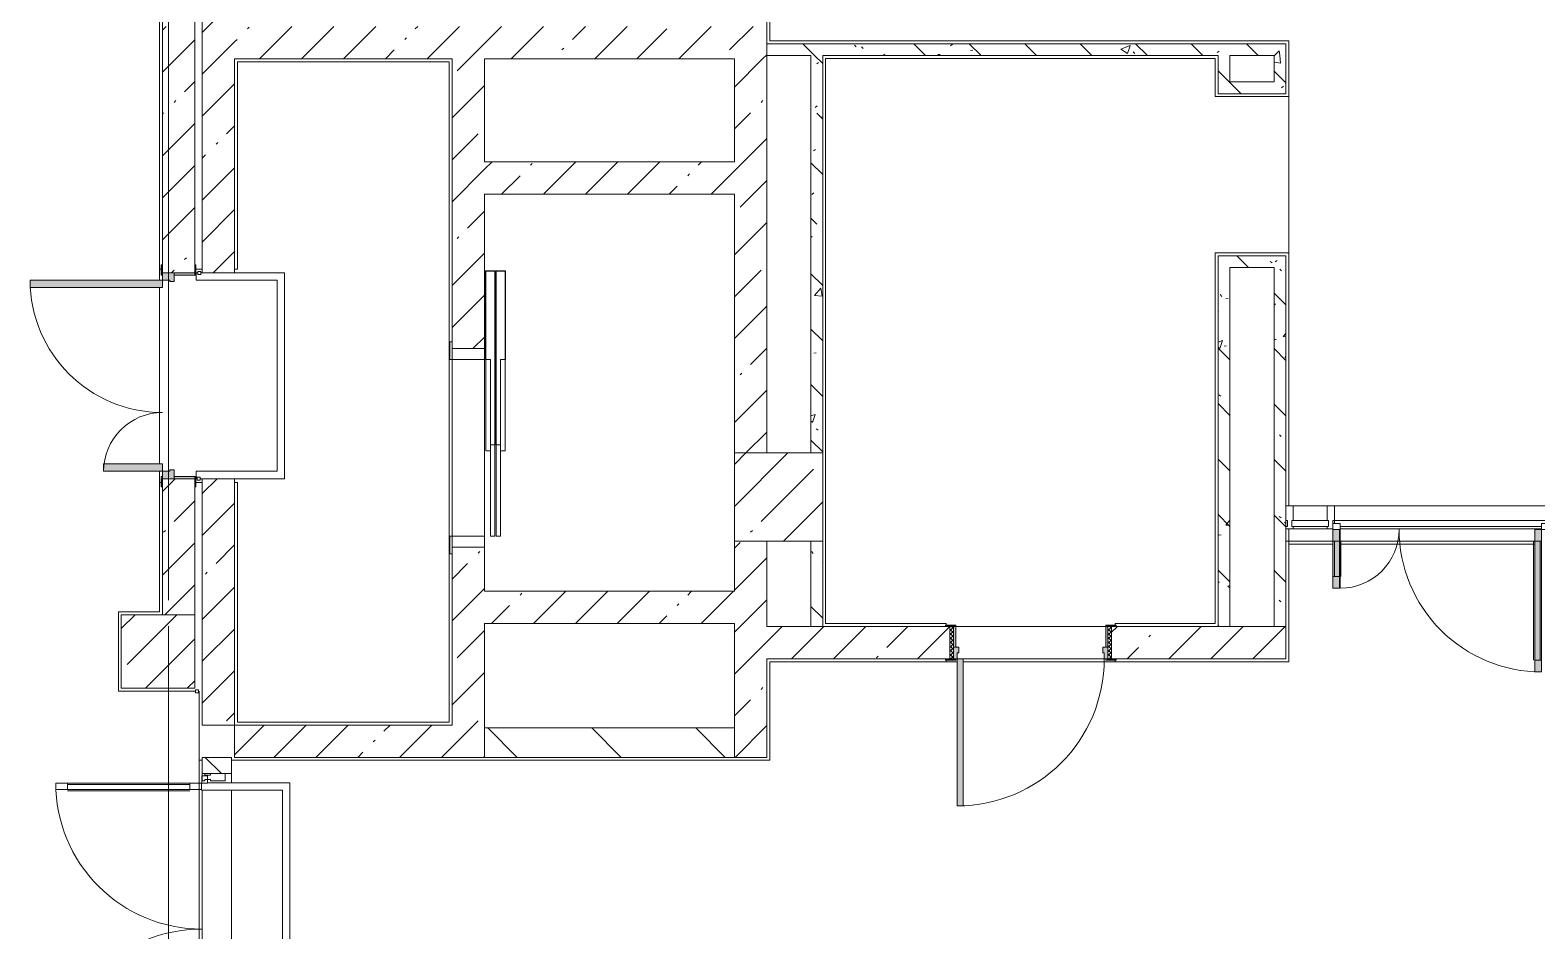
# Model space of a CAD drawing. Header units: millimetres. Extents: x -7229 to 196340, y -8553 to 29000.
# Drawn here: x 37370 to 47617, y 9050 to 15175 of the extents above; entities that cross this region are included whole.
import ezdxf

# ---------------------------------------------------------------- set-up
doc = ezdxf.new("R2010")
doc.units = ezdxf.units.MM
doc.linetypes.add('Осевая', pattern=[15875, 3175, -2381.25, 7937.5, -2381.25])
for name, color, linetype, lineweight, true_color in [('A-DETL-GENF-2', 7, 'Continuous', 5, 0xaaaaaa), ('A-DETL-GENF-3', 7, 'Continuous', 5, 0xe2e2e2), ('A-DOOR-3', 7, 'Continuous', 5, 0xe2e2e2), ('A-DOOR-4', 7, 'Continuous', 5, 0xaaaaaa), ('A-DOOR-FRAM-2', 7, 'Continuous', 5, 0xe2e2e2), ('A-DOOR-FRAM-3', 7, 'Continuous', 5, 0xaaaaaa), ('A-FLOR-2', 7, 'Continuous', 5, 0xaaaaaa), ('I-WALL-3', 7, 'Continuous', 5, 0x787878)]:
    doc.layers.add(name, color=color, linetype=linetype, lineweight=lineweight, true_color=true_color)
for name, color, linetype, lineweight in [('A-GLAZ-CURT', 7, 'Continuous', 5), ('A-GLAZ-CWMG', 7, 'Continuous', 5), ('A-WALL', 7, 'Continuous', 5), ('A-WALL-1', 7, 'Continuous', 9), ('I-WALL', 7, 'Continuous', 5), ('S-COLS', 7, 'Continuous', 5), ('Оси', 7, 'Continuous', 9), ('Оси-2', 7, 'Осевая', 9)]:
    doc.layers.add(name, color=color, linetype=linetype, lineweight=lineweight)
pattern_1 = [(45, (0, 0), (-285.123, 285.123), []), (45, (285.12, 0), (-285.123, 285.123), [504.031, -100.806, 16.764, -84.042])]
pattern_2 = [(135, (0, 0), (-377.171, -377.171), [533.4, -88.9, 17.78, -88.9]), (135, (0, 376.94), (-377.171, -377.171), []), (50, (0, 0), (637.6445, -55.7866), [66.675, -733.425]), (355, (0, 0), (-123.349, 668.699), [53.34, -586.74]), (100.451, (53.14, -4.65), (514.299, 612.908), [56.665, -623.315]), (46.184, (0, 177.8), (948.776, -147.15), [100.012, -1100.137]), (96.636, (79.1, 165.5), (830.909, 865.997), [84.998, -934.973]), (351.184, (0, 177.8), (830.918, 865.988), [80.01, -880.11]), (21, (88.9, 133.35), (530.6506, -357.928), [66.675, -733.425]), (326, (88.9, 133.35), (216.308, 644.6585), [53.34, -586.74]), (71.451, (133.1, 103.5), (746.9596, 286.724), [56.665, -623.315]), (37.5, (0, 0), (10.8105, 295.9426), [16.764, -562.864, 16.764, -578.866, -588.962]), (37.5, (0, 0), (10.8105, 295.9426), [-1175.258, 16.764, -572.198]), (7.5, (0, 0), (233.8692, 350.6318), [16.764, -322.834, 16.764, -549.529, -224.472]), (7.5, (0, 0), (233.8692, 350.6318), [-905.891, 16.764, -207.708]), (327.5, (-198.25, 0), (474.5678, -20.0513), [16.764, -205.486, 16.764, -676.656, -920.115]), (327.5, (-198.25, 0), (474.5678, -20.0513), [-915.67, 16.764, -903.351]), (317.5, (-287.15, 0), (518.452, 88.9934), [16.764, -272.161, 16.764, -443.738, -653.415]), (317.5, (-287.15, 0), (518.452, 88.9934), [-749.427, 16.764, -636.651])]
pattern_3 = [(135, (0, 0), (-353.5534, -353.5534), [])]

# ---------------------------------------------------------------- blocks, each defined once
blk = doc.blocks.new('110_Дверь_СКБ_1Ст_Внутренняя1 - Д-11 1100x2100h_кладовые _все__ коридор _между помещениями блока столовой__ моечные _все_-32089417-1_2_3_птичка зашивка')
at = {"layer": 'A-DOOR-3'}
h = blk.add_hatch(color=256, dxfattribs=at)
h.paths.add_polyline_path([(-512.5, 110), (-512.5, 30), (-477.5, 30), (-477.5, 70), (-487.5, 70), (-487.5, 110), (-497.5, 110)])
h.paths.add_polyline_path([(522.5, 110), (512.5, 110), (512.5, 70), (502.5, 70), (502.5, 30), (537.5, 30), (536.3, 110)])
at = {"layer": 'A-DOOR-4'}
h = blk.add_hatch(dxfattribs=at)
h.set_pattern_fill('FP_68', color=256, style=0, pattern_type=2)
h.set_pattern_definition([(135, (1751.41, 174.685), (-14.14214, -14.14214), []), (225, (1751.41, 174.685), (14.14214, -14.14214), [])])
h.paths.add_polyline_path([(562.5, 110), (537.5, 104.3), (537.5, -110), (562.5, -110), (562.5, -12.9)])
at = {"layer": 'A-DOOR-FRAM-2'}
for points in [[(512.5, 1110), (472.5, 1110), (472.5, 110), (512.5, 110), (512.5, 1030.8)], [(-562.5, 118), (-567.5, 118), (-562.5, 110), (-497.5, 115.3), (-497.5, 118), (-537.5, 118)], [(562.5, 118), (522.5, 118), (522.5, 110), (592.5, 110), (587.5, 118)], [(-512.5, 30), (-512.5, -110), (-497.5, -110), (-497.5, 30)], [(522.5, 30), (522.5, -110), (537.5, -110), (537.5, 30)], [(-562.5, -110), (-567.5, -110), (-562.5, -118), (-497.5, -118), (-497.5, -110), (-537.5, -110)], [(537.5, -110), (522.5, -115.3), (522.5, -118), (592.5, -118), (587.5, -110), (562.5, -110)]]:
    blk.add_hatch(color=256, dxfattribs=at).paths.add_polyline_path(points)
at = {"layer": 'A-DOOR-FRAM-3'}
h = blk.add_hatch(dxfattribs=at)
h.set_pattern_fill('FP_69', color=256, style=0, pattern_type=2)
h.set_pattern_definition([(45, (-371.384, 174.685), (-14.1421, 14.1421), []), (135, (-371.384, 174.685), (-14.1421, -14.1421), [])])
h.paths.add_polyline_path([(-537.5, 110), (-537.5, -110), (-512.5, -110), (-512.5, 110)])
at = {"layer": 'A-DOOR-4'}
for p, q in [((512.5, 1110), (472.5, 1110)), ((472.5, 1110), (472.5, 110)), ((512.5, 110), (512.5, 1110)), ((472.5, 110), (512.5, 110))]:
    blk.add_line(p, q, dxfattribs=at)
blk.add_arc((512.5, 110), 1000, 90, 180, dxfattribs=at)
at = {"layer": 'A-DOOR-FRAM-3'}
for p, q in [((-497.5, 118), (-567.5, 118)), ((-567.5, 118), (-567.5, 110)), ((-567.5, 110), (-497.5, 110)), ((-512.5, 110), (-537.5, 110)), ((-537.5, 110), (-537.5, -110)), ((-487.5, 110), (-512.5, 110)), ((-512.5, 110), (-512.5, 30)), ((-512.5, -110), (-512.5, 110)), ((-497.5, 110), (-512.5, 110)), ((-512.5, 110), (-512.5, 109)), ((-512.5, 109), (-497.5, 109)), ((-497.5, 110), (-497.5, 118)), ((-497.5, 109), (-497.5, 110)), ((-487.5, 70), (-487.5, 110)), ((512.5, 110), (512.5, 70)), ((537.5, 110), (512.5, 110)), ((592.5, 118), (522.5, 118)), ((522.5, 118), (522.5, 110)), ((537.5, 110), (522.5, 110)), ((522.5, 110), (522.5, 109)), ((522.5, 110), (592.5, 110)), ((522.5, 109), (537.5, 109)), ((537.5, 30), (537.5, 110)), ((562.5, 110), (537.5, 110)), ((537.5, 110), (537.5, -110)), ((537.5, 109), (537.5, 110)), ((562.5, -110), (562.5, 110)), ((592.5, 110), (592.5, 118)), ((-512.5, 30), (-477.5, 30)), ((-497.5, 30), (-512.5, 30)), ((-512.5, 30), (-512.5, -110)), ((-497.5, -110), (-497.5, 30)), ((-477.5, 70), (-487.5, 70)), ((-477.5, 30), (-477.5, 70)), ((512.5, 70), (502.5, 70)), ((502.5, 70), (502.5, 30)), ((502.5, 30), (537.5, 30)), ((537.5, 30), (522.5, 30)), ((522.5, 30), (522.5, -110)), ((537.5, -110), (537.5, 30)), ((-497.5, -110), (-567.5, -110)), ((-567.5, -110), (-567.5, -118)), ((-567.5, -118), (-497.5, -118)), ((-537.5, -110), (-512.5, -110)), ((-512.5, -110), (-497.5, -110)), ((-497.5, -118), (-497.5, -110)), ((522.5, -110), (537.5, -110)), ((592.5, -110), (522.5, -110)), ((522.5, -110), (522.5, -118)), ((522.5, -118), (592.5, -118)), ((537.5, -110), (562.5, -110)), ((592.5, -118), (592.5, -110))]:
    blk.add_line(p, q, dxfattribs=at)
blk = doc.blocks.new('Дверь_Витражная_остекление_ - ДВН_ДАО_Главный вход_1800 в свету 5-32258809-1_2_3_птичка зашивка')
at = {"layer": 'A-DETL-GENF-2'}
for p, q in [((-993, -1013), (-993, -21)), ((-993, -21), (-993, -1013)), ((-993, -100), (-948, -100)), ((-983, -933), (-983, -100)), ((-948, -1013), (-948, -21)), ((-948, -1013), (-948, -21)), ((-939, -933), (-939, -100)), ((989, -933), (989, -100)), ((998, -1013), (998, -20)), ((998, -20), (998, -1013)), ((1043, -100), (998, -100)), ((1033, -933), (1033, -100)), ((1043, -1013), (1043, -20)), ((1043, -1013), (1043, -20)), ((-993, -933), (-948, -933)), ((-993, -1013), (-948, -1013)), ((-993, -1013), (-948, -1013)), ((1043, -933), (998, -933)), ((1043, -1013), (998, -1013)), ((998, -1013), (1043, -1013))]:
    blk.add_line(p, q, dxfattribs=at)
at = {"layer": 'A-DOOR-4'}
for p, q in [((-1043, 20), (-993, 20)), ((-1043, -20), (-1043, 20)), ((-993, 20), (-993, -20)), ((993, 20), (1043, 20)), ((993, -20), (993, 20)), ((1043, 20), (1043, -20)), ((-993, -20), (-1043, -20)), ((-993, -1013), (-993, -21)), ((1043, -20), (993, -20)), ((993, -1013), (993, -21))]:
    blk.add_line(p, q, dxfattribs=at)
for centre, start, end in [((-993, -20), 270, 0), ((993, -20), 180, 270)]:
    blk.add_arc(centre, 993, start, end, dxfattribs=at)
blk = doc.blocks.new('110_Дверь_СКБ_2Ст - Д-2 1450x2100h_Лестничная клетка EIS60-31891763-1_2_3_птичка зашивка')
at = {"layer": 'A-DOOR-3'}
for points in [[(612.5, 1010), (612.5, 110), (662.5, 110), (662.5, 1010)], [(-637.5, 510), (-637.5, 110), (-587.5, 110), (-587.5, 510)], [(697.5, -110), (712.5, -110), (712.5, 30), (697.5, 30)]]:
    blk.add_hatch(color=256, dxfattribs=at).paths.add_polyline_path(points)
h = blk.add_hatch(color=256, dxfattribs=at)
h.paths.add_polyline_path([(-687.5, 30), (-627.5, 30), (-627.5, 60), (-637.5, 60), (-637.5, 110), (-687.5, 110)])
h.paths.add_polyline_path([(652.5, 30), (712.5, 30), (712.5, 110), (662.5, 110), (662.5, 60), (652.5, 60), (652.5, 50)])
at = {"layer": 'A-DOOR-FRAM-2'}
for points in [[(-742.5, 118), (-742.5, 110), (-672.5, 115.4), (-672.5, 118), (-712.5, 118)], [(697.5, 110), (767.5, 110), (767.5, 118), (697.5, 118)], [(-687.5, -110), (-672.5, -110), (-672.5, 30), (-687.5, 30)], [(-742.5, -118), (-672.5, -118), (-672.5, -110), (-742.5, -110)], [(697.5, -110), (697.5, -118), (767.5, -118), (767.5, -110), (712.5, -110)]]:
    blk.add_hatch(color=256, dxfattribs=at).paths.add_polyline_path(points)
at = {"layer": 'A-DOOR-4'}
for p, q in [((662.5, 1010), (612.5, 1010)), ((612.5, 1010), (612.5, 110)), ((662.5, 110), (662.5, 1010)), ((-637.5, 510), (-637.5, 110)), ((-587.5, 510), (-637.5, 510)), ((-587.5, 110), (-587.5, 510)), ((-637.5, 110), (-587.5, 110)), ((612.5, 110), (662.5, 110))]:
    blk.add_line(p, q, dxfattribs=at)
for centre, radius, start, end in [((662.5, 110), 900, 90, 180), ((-637.5, 110), 400, 360, 90)]:
    blk.add_arc(centre, radius, start, end, dxfattribs=at)
at = {"layer": 'A-DOOR-FRAM-3'}
for p, q in [((-672.5, 118), (-742.5, 118)), ((-742.5, 118), (-742.5, 110)), ((-742.5, 110), (-672.5, 110)), ((-637.5, 110), (-687.5, 110)), ((-687.5, 110), (-687.5, 30)), ((-672.5, 110), (-672.5, 118)), ((-637.5, 60), (-637.5, 110)), ((662.5, 110), (662.5, 60)), ((712.5, 110), (662.5, 110)), ((767.5, 118), (697.5, 118)), ((697.5, 118), (697.5, 110)), ((697.5, 110), (767.5, 110)), ((712.5, 30), (712.5, 110)), ((767.5, 110), (767.5, 118)), ((-687.5, 30), (-627.5, 30)), ((-672.5, 30), (-687.5, 30)), ((-687.5, 30), (-687.5, -110)), ((-672.5, -110), (-672.5, 30)), ((-627.5, 60), (-637.5, 60)), ((-627.5, 30), (-627.5, 60)), ((662.5, 60), (652.5, 60)), ((652.5, 60), (652.5, 30)), ((652.5, 30), (712.5, 30)), ((712.5, 30), (697.5, 30)), ((697.5, 30), (697.5, -110)), ((712.5, -110), (712.5, 30)), ((-672.5, -110), (-742.5, -110)), ((-742.5, -110), (-742.5, -118)), ((-742.5, -118), (-672.5, -118)), ((-687.5, -110), (-672.5, -110)), ((-672.5, -118), (-672.5, -110)), ((697.5, -110), (712.5, -110)), ((767.5, -110), (697.5, -110)), ((697.5, -110), (697.5, -118)), ((697.5, -118), (767.5, -118)), ((767.5, -118), (767.5, -110))]:
    blk.add_line(p, q, dxfattribs=at)
blk = doc.blocks.new('BSC_Колонна _Прямоугольная - 500х500-V133-1_2_3_птичка зашивка')
at = {"layer": 'S-COLS'}
h = blk.add_hatch(dxfattribs=at)
h.set_pattern_fill('FP_132', color=256, style=0, pattern_type=2)
h.set_pattern_definition([(45, (-38240, -10950), (-285.123, 285.123), []), (45, (-37954.88, -10950), (-285.123, 285.123), [504.031, -100.806, 16.764, -84.042])])
h.paths.add_polyline_path([(250, -250), (250, 250), (-250, 250), (-250, -250), (10, -250)])
for p, q in [((250, 250), (-250, 250)), ((-250, 250), (-250, -250)), ((250, -250), (250, 250)), ((-250, -250), (250, -250))]:
    blk.add_line(p, q, dxfattribs=at)
blk = doc.blocks.new('DOR_Дверь лифта - 1350х2050h-V139-1_2_3_птичка зашивка')
at = {"layer": 'A-DOOR-4'}
for p, q in [((-600, 125), (-720, 125)), ((-720, 125), (-720, 110)), ((-720, 110), (-600, 110)), ((-675, 110), (-675, -110)), ((-600, 110), (-675, 110)), ((-600, 110), (-600, 125)), ((600, 110), (-600, 110)), ((-600, 110), (-600, -110)), ((720, 125), (600, 125)), ((600, 125), (600, 110)), ((600, -110), (600, 110)), ((675, 110), (600, 110)), ((600, 110), (720, 110)), ((675, -110), (675, 110)), ((720, 110), (720, 125)), ((-675, -110), (-600, -110)), ((-600, -110), (600, -110)), ((-600, -150), (-600, -180)), ((20, -150), (-600, -150)), ((-600, -180), (20, -180)), ((-600, -190), (-600, -220)), ((20, -190), (-600, -190)), ((-20, -120), (-20, -150)), ((600, -120), (-20, -120)), ((-20, -150), (600, -150)), ((20, -180), (20, -150)), ((20, -220), (20, -190)), ((600, -110), (675, -110)), ((600, -150), (600, -120)), ((-600, -220), (20, -220)), ((-20, -220), (-20, -250)), ((600, -220), (-20, -220)), ((-20, -250), (600, -250)), ((600, -250), (600, -220))]:
    blk.add_line(p, q, dxfattribs=at)
at = {"layer": 'A-DOOR-FRAM-3'}
for p, q in [((1200, -180), (20, -180)), ((20, -180), (20, -183)), ((20, -183), (1203, -183)), ((1203, -187), (20, -187)), ((20, -187), (20, -190)), ((20, -190), (1200, -190)), ((600, -117), (600, -120)), ((1203, -117), (600, -117)), ((600, -120), (1200, -120)), ((1200, -120), (1200, -180)), ((1200, -190), (1200, -250)), ((1203, -183), (1203, -117)), ((1203, -253), (1203, -187)), ((600, -250), (600, -253)), ((1200, -250), (600, -250)), ((600, -253), (1203, -253))]:
    blk.add_line(p, q, dxfattribs=at)
blk = doc.blocks.new('Прямоугольный импост - Импост структурный с накладкой - 160мм Темный-32469899-1_2_3_птичка зашивка')
at = {"layer": 'A-GLAZ-CWMG'}
for p, q in [((0, 17), (-50, 17)), ((-50, 17), (-50, 0)), ((-50, 0), (-40, 0)), ((-40, 0), (-40, -40)), ((-10, -40), (-10, 0)), ((-10, 0), (0, 0)), ((0, 0), (0, 17)), ((-40, -40), (-50, -40)), ((-50, -40), (-50, -140)), ((0, -40), (-10, -40)), ((0, -140), (0, -40)), ((-50, -140), (0, -140))]:
    blk.add_line(p, q, dxfattribs=at)
blk = doc.blocks.new('Прямоугольный импост - Импост структурный с накладкой - 160мм Темный-32467808-1_2_3_птичка зашивка')
at = {"layer": 'A-GLAZ-CWMG'}
for p, q in [((-50, 40), (-50, 140)), ((-50, 140), (0, 140)), ((0, 140), (0, 40)), ((-40, 40), (-50, 40)), ((-50, -17), (-50, 0)), ((-50, 0), (-40, 0)), ((-40, 0), (-40, 40)), ((-10, 40), (-10, 0)), ((0, 40), (-10, 40)), ((-10, 0), (0, 0)), ((0, 0), (0, -17)), ((0, -17), (-50, -17))]:
    blk.add_line(p, q, dxfattribs=at)
blk = doc.blocks.new('Системная панель - Стекло - 40мм-32785804-1_2_3_птичка зашивка')
at = {"layer": 'A-GLAZ-CURT'}
for p, q in [((125, 0), (-125, 0)), ((-125, 0), (-125, -40)), ((125, -40), (125, 0)), ((-125, -40), (125, -40))]:
    blk.add_line(p, q, dxfattribs=at)
blk = doc.blocks.new('Дверь_Витражная_остекление_ - В-9-32786634-1_2_3_птичка зашивка')
at = {"layer": 'A-DETL-GENF-3'}
for points in [[(-639.5, 989), (-684.5, 989), (-684.5, 20), (-639.5, 20), (-639.5, 920)], [(689.5, 420), (689.5, 20), (734.5, 20), (734.5, 420)]]:
    blk.add_hatch(color=256, dxfattribs=at).paths.add_polyline_path(points)
at = {"layer": 'A-DETL-GENF-2'}
for p, q in [((-684.5, 989), (-639.5, 989)), ((-684.5, 989), (-684.5, 20)), ((-639.5, 989), (-684.5, 989)), ((-684.5, 989), (-684.5, 20)), ((-639.5, 989), (-639.5, 20)), ((-639.5, 20), (-639.5, 989)), ((-684.5, 909), (-639.5, 909)), ((-674.5, 909), (-674.5, 100)), ((-630.5, 909), (-630.5, 100)), ((734.5, 420), (689.5, 420)), ((689.5, 420), (689.5, 20)), ((734.5, 420), (689.5, 420)), ((689.5, 420), (689.5, 20)), ((734.5, 420), (734.5, 20)), ((734.5, 20), (734.5, 420)), ((680.5, 340), (680.5, 100)), ((734.5, 340), (689.5, 340)), ((724.5, 340), (724.5, 100)), ((-684.5, 100), (-639.5, 100)), ((-639.5, 20), (-684.5, 20)), ((-684.5, 20), (-639.5, 20)), ((734.5, 100), (689.5, 100))]:
    blk.add_line(p, q, dxfattribs=at)
at = {"layer": 'A-DOOR-4'}
for p, q in [((-684.5, 989), (-684.5, 20)), ((684.5, 420), (684.5, 20)), ((-684.5, 20), (-734.5, 20)), ((-734.5, 20), (-734.5, -20)), ((-684.5, -20), (-684.5, 20)), ((734.5, 20), (684.5, 20)), ((684.5, 20), (684.5, -20)), ((734.5, -20), (734.5, 20)), ((-734.5, -20), (-684.5, -20)), ((684.5, -20), (734.5, -20))]:
    blk.add_line(p, q, dxfattribs=at)
for centre, radius, start, end in [((-684.5, 20), 969, 360, 90), ((684.5, 20), 400, 90, 180)]:
    blk.add_arc(centre, radius, start, end, dxfattribs=at)
blk = doc.blocks.new('Прямоугольный импост - Импост структурный с накладкой - 160мм Темный-32786259-1_2_3_птичка зашивка')
at = {"layer": 'A-GLAZ-CWMG'}
for p, q in [((46240, 11940), (47689, 11940)), ((46240, 11820), (46240, 11840)), ((46240, 11840), (47689, 11840)), ((46280, 11800), (47649, 11800)), ((47689, 11840), (47689, 11820)), ((46280, 11783), (47649, 11783))]:
    blk.add_line(p, q, dxfattribs=at)
blk = doc.blocks.new('Прямоугольный импост - Импост структурный с накладкой - 160мм Темный-32785802-1_2_3_птичка зашивка')
at = {"layer": 'A-GLAZ-CWMG'}
for p, q in [((45960, 11940), (46190, 11940)), ((45960, 11783), (46190, 11783))]:
    blk.add_line(p, q, dxfattribs=at)
blk = doc.blocks.new('Прямоугольный импост - Импост структурный с накладкой - 160мм Темный-V155-1_2_3_птичка зашивка')
at = {"layer": 'A-GLAZ-CWMG'}
for p, q in [((-25, 40), (-25, 140)), ((-25, 140), (25, 140)), ((25, 140), (25, 40)), ((-15, 40), (-25, 40)), ((-15, 20), (-15, 40)), ((15, 40), (15, 0)), ((25, 40), (15, 40)), ((15, 0), (25, 0)), ((25, 0), (25, -17)), ((25, -17), (-15, -17))]:
    blk.add_line(p, q, dxfattribs=at)

msp = doc.modelspace()

# ---------------------------------------------------------------- hatches: boundary and pattern name
at = {"layer": 'I-WALL'}
h = msp.add_hatch(dxfattribs=at)
h.set_pattern_fill('FP_1', color=256, style=0, pattern_type=2)
h.set_pattern_definition(pattern_1)
h.paths.add_polyline_path([(38760, 10450), (38757.9, 12125), (38540, 12125), (38540, 10450)])
h.paths.add_polyline_path([(38540, 13525), (38760, 13525), (38760, 21575.3), (38540, 21575.3), (38540, 13760)])
h.paths.add_polyline_path([(38760, 22975.3), (38760, 23420.3), (38540, 23420.3), (38540, 22975.3), (38710, 22975.3)])
h = msp.add_hatch(dxfattribs=at)
h.set_pattern_fill('FP_1', color=256, style=0, pattern_type=2)
h.set_pattern_definition(pattern_1)
h.paths.add_polyline_path([(38490, 11200), (38490, 12125), (38270, 12125), (38270, 11200), (38436.1, 11200)])
h.paths.add_polyline_path([(38490, 13525), (38490, 15200), (38270, 15200), (38270, 13525), (38350, 13525)])
h = msp.add_hatch(dxfattribs=at)
h.set_pattern_fill('FP_1', color=256, style=0, pattern_type=2)
h.set_pattern_definition(pattern_1)
h.paths.add_polyline_path([(38994.1, 14980), (42380, 14980), (42380, 15200), (38760, 15200), (38760, 14980), (38780, 14980)])
h = msp.add_hatch(dxfattribs=at)
h.set_pattern_fill('FP_1', color=256, style=0, pattern_type=2)
h.set_pattern_definition(pattern_1)
h.paths.add_polyline_path([(40240, 14280), (40460, 14280), (40460, 14980), (40240, 14979.6), (40240, 14918.6)])
h = msp.add_hatch(dxfattribs=at)
h.set_pattern_fill('FP_1', color=256, style=0, pattern_type=2)
h.set_pattern_definition(pattern_1)
h.paths.add_polyline_path([(42380, 12300), (42380, 14980), (42160, 14980), (42160, 12300)])
h = msp.add_hatch(dxfattribs=at)
h.set_pattern_fill('FP_1', color=256, style=0, pattern_type=2)
h.set_pattern_definition(pattern_1)
h.paths.add_polyline_path([(40309.3, 10230), (40460, 10230), (40460, 11660), (40240, 11660), (40240, 10230)])
h.paths.add_polyline_path([(40240, 13010), (40460, 13010), (40460, 14280), (40240, 14280), (40240, 13550)])
h = msp.add_hatch(dxfattribs=at)
h.set_pattern_fill('FP_1', color=256, style=0, pattern_type=2)
h.set_pattern_definition(pattern_1)
h.paths.add_polyline_path([(40460, 14060), (42160, 14060), (42160, 14280), (40460, 14280)])
h = msp.add_hatch(dxfattribs=at)
h.set_pattern_fill('FP_1', color=256, style=0, pattern_type=2)
h.set_pattern_definition(pattern_1)
h.paths.add_polyline_path([(42380, 10230), (42380, 11700), (42160, 11700), (42160, 10230)])
h = msp.add_hatch(dxfattribs=at)
h.set_pattern_fill('FP_1', color=256, style=0, pattern_type=2)
h.set_pattern_definition(pattern_1)
h.paths.add_polyline_path([(40460, 11140), (42160, 11140), (42160, 11360), (40460, 11360), (40460, 11188.5)])
h = msp.add_hatch(dxfattribs=at)
h.set_pattern_fill('FP_1', color=256, style=0, pattern_type=2)
h.set_pattern_definition(pattern_1)
h.paths.add_polyline_path([(44755, 10900), (45910, 10900), (45910, 11120), (44725, 11120), (44725, 10900), (44750, 10900)])
h.paths.add_polyline_path([(42400, 10900), (43625, 10900), (43625, 11120), (42380, 11120), (42380, 10900)])
h = msp.add_hatch(dxfattribs=at)
h.set_pattern_fill('FP_1', color=256, style=0, pattern_type=2)
h.set_pattern_definition(pattern_1)
h.paths.add_polyline_path([(38994.1, 10230), (40240, 10230), (40240, 10450), (38760, 10450), (38760, 10230), (38780, 10230)])
h = msp.add_hatch(dxfattribs=at)
h.set_pattern_fill('FP_31', color=256, style=0, pattern_type=2)
h.set_pattern_definition(pattern_3)
h.paths.add_polyline_path([(40798, 10230), (42160, 10230), (42160, 10430), (40460, 10430), (40460, 10230)])
h = msp.add_hatch(dxfattribs=at)
h.set_pattern_fill('FP_31', color=256, style=0, pattern_type=2)
h.set_pattern_definition(pattern_3)
h.paths.add_polyline_path([(38540, 7900), (38740, 7900), (38740, 7990), (38540, 7990), (38540, 7920)])
h.paths.add_polyline_path([(38540, 10120), (38740, 10120), (38740, 10230), (38540, 10230), (38540, 10210)])
at = {"layer": 'I-WALL-3'}
h = msp.add_hatch(dxfattribs=at)
h.set_pattern_fill('FP_30', color=256, style=0, pattern_type=2)
h.set_pattern_definition(pattern_2)
h.paths.add_polyline_path([(42380, 15002.5), (45910, 15002.5), (45904.6, 15082.5), (42380, 15082.5)])
h = msp.add_hatch(dxfattribs=at)
h.set_pattern_fill('FP_30', color=256, style=0, pattern_type=2)
h.set_pattern_definition(pattern_2)
h.paths.add_polyline_path([(42760, 11120), (42760, 11700), (42680, 11700), (42680, 11120)])
h.paths.add_polyline_path([(42760, 12300), (42760, 15002.5), (42680, 15002.5), (42680, 12300)])
h = msp.add_hatch(dxfattribs=at)
h.set_pattern_fill('FP_30', color=256, style=0, pattern_type=2)
h.set_pattern_definition(pattern_2)
h.paths.add_polyline_path([(45450, 14742.5), (45530, 14742.5), (45530, 15002.5), (45450, 15002.5), (45450, 14822.5)])
h = msp.add_hatch(dxfattribs=at)
h.set_pattern_fill('FP_30', color=256, style=0, pattern_type=2)
h.set_pattern_definition(pattern_2)
h.paths.add_polyline_path([(45830, 14822.5), (45910, 14822.5), (45910, 15002.5), (45830, 15002.5), (45830, 14918.6)])
h = msp.add_hatch(dxfattribs=at)
h.set_pattern_fill('FP_30', color=256, style=0, pattern_type=2)
h.set_pattern_definition(pattern_2)
h.paths.add_polyline_path([(45910, 14742.5), (45910, 14822.5), (45530, 14822.5), (45530, 14742.5)])
h = msp.add_hatch(dxfattribs=at)
h.set_pattern_fill('FP_30', color=256, style=0, pattern_type=2)
h.set_pattern_definition(pattern_2)
h.paths.add_polyline_path([(45530, 13560), (45830, 13560), (45830, 13640), (45450, 13640), (45450, 13560)])
h = msp.add_hatch(dxfattribs=at)
h.set_pattern_fill('FP_30', color=256, style=0, pattern_type=2)
h.set_pattern_definition(pattern_2)
h.paths.add_polyline_path([(45910, 11120), (45910, 13640), (45830, 13640), (45830, 11120)])
h = msp.add_hatch(dxfattribs=at)
h.set_pattern_fill('FP_30', color=256, style=0, pattern_type=2)
h.set_pattern_definition(pattern_2)
h.paths.add_polyline_path([(45530, 11120), (45530, 13560), (45450, 13560), (45450, 11120)])
at = {"layer": 'S-COLS'}
h = msp.add_hatch(dxfattribs=at)
h.set_pattern_fill('FP_1', color=256, style=0, pattern_type=2)
h.set_pattern_definition(pattern_1)
h.paths.add_polyline_path([(42680, 11700), (42760, 11700), (42760, 12300), (42160, 12300), (42160, 11700), (42602, 11700)])

# ---------------------------------------------------------------- linework, layer by layer
at = {"layer": 'A-FLOR-2'}
for p, q in [((38250, 13475), (38250, 21550.3)), ((42400, 16680), (42400, 15102.5)), ((42400, 15102.5), (45930, 15102.5)), ((45930, 15102.5), (45930, 11940)), ((42780, 14982.5), (42780, 11140)), ((45430, 14982.5), (42780, 14982.5)), ((45430, 14723.6), (45430, 14982.5)), ((40220, 14960), (38780, 14960)), ((38780, 14960), (38780, 13550)), ((40220, 10470), (40220, 14960)), ((45930, 14723.6), (45430, 14723.6)), ((45430, 11140), (45430, 13660)), ((45430, 13660), (45930, 13660)), ((38262, 13550), (38250, 13550)), ((38540, 13550), (38498, 13550)), ((38780, 13550), (38760, 13550)), ((38250, 13425), (38250, 12225)), ((38510.5, 13525), (38500, 13525)), ((38500, 13525), (38500, 13475)), ((38500, 13475), (39050, 13475)), ((38540, 13525), (38530.5, 13525)), ((39100, 13525), (38760, 13525)), ((39050, 13475), (39050, 12175)), ((39100, 12125), (39100, 13525)), ((38250, 11220), (38250, 12175)), ((38250, 12100), (38262, 12100)), ((38498, 12100), (38540, 12100)), ((39050, 12175), (38500, 12175)), ((38500, 12175), (38500, 12125)), ((38525.5, 12125), (38540, 12125)), ((38760, 12125), (39100, 12125)), ((38760, 12100), (38780, 12100)), ((38780, 12100), (38780, 10470)), ((45930, 11783), (45930, 11679)), ((46230, 11680), (45930, 11680)), ((45930, 11680), (45930, 10880)), ((45930, 11679), (46230, 11679)), ((47604, 11680), (46275, 11680)), ((46275, 11679), (47604, 11679)), ((37970, 10680), (37970, 11220)), ((37970, 11220), (38250, 11220)), ((42780, 11140), (43600, 11140)), ((43600, 11140), (43600, 11128)), ((44750, 11128), (44750, 11140)), ((44750, 11140), (45430, 11140)), ((43675, 10880), (42400, 10880)), ((42400, 10880), (42400, 10210)), ((43600, 10892), (43600, 10880)), ((43600, 10880), (43675, 10880)), ((43715, 10880), (44750, 10880)), ((45930, 10880), (43715, 10880)), ((44750, 10880), (44750, 10892)), ((38494.5, 10680), (37970, 10680)), ((38520, 7920), (38520, 10680)), ((38780, 10470), (40220, 10470)), ((38540, 10210), (38520, 10210)), ((42400, 10210), (38740, 10210)), ((38536.2, 10057.4), (38536.2, 10007.4)), ((39136.2, 10057.4), (38577, 10057.4)), ((39136.2, 8070), (39136.2, 10057.4)), ((38536.2, 10007.4), (39086.2, 10007.4)), ((39086.2, 10007.4), (39086.2, 8120))]:
    msp.add_line(p, q, dxfattribs=at)
at = {"layer": 'A-WALL'}
for p, q in [((38510.5, 13534), (38510.5, 13514)), ((38530.5, 13534), (38510.5, 13534)), ((38530.5, 13514), (38530.5, 13534)), ((38510.5, 13514), (38530.5, 13514)), ((38525.5, 12136), (38505.5, 12136)), ((38505.5, 12136), (38505.5, 12116)), ((38505.5, 12116), (38525.5, 12116)), ((38525.5, 12116), (38525.5, 12136)), ((38494.5, 10689), (38494.5, 10669)), ((38514.5, 10689), (38494.5, 10689)), ((38494.5, 10669), (38514.5, 10669)), ((38514.5, 10669), (38514.5, 10689))]:
    msp.add_line(p, q, dxfattribs=at)
at = {"layer": 'A-WALL-1'}
for p, q in [((42680, 11120), (42760, 11120)), ((45450, 11120), (45530, 11120)), ((45830, 11120), (45910, 11120)), ((40460, 10430), (40460, 10230)), ((42160, 10230), (42160, 10430))]:
    msp.add_line(p, q, dxfattribs=at)
at = {"layer": 'I-WALL'}
for p, q in [((38270, 21575.3), (38270, 13580)), ((38490, 13580), (38490, 21575.3)), ((38540, 21520.3), (38540, 13525)), ((42380, 12300), (42380, 16700)), ((45910, 15082.5), (42380, 15082.5)), ((42380, 15082.5), (42380, 15002.5)), ((45910, 14742.5), (45910, 15082.5)), ((38760, 13525), (38760, 14980)), ((38760, 14980), (40240, 14980)), ((40240, 14980), (40240, 13010)), ((40460, 14980), (42160, 14980)), ((40460, 14280), (40460, 14980)), ((42160, 14980), (42160, 14280)), ((42380, 15002.5), (42680, 15002.5)), ((42680, 15002.5), (42680, 12300)), ((42760, 15002.5), (45450, 15002.5)), ((42760, 12300), (42760, 15002.5)), ((45450, 15002.5), (45450, 14742.5)), ((45530, 15002.5), (45830, 15002.5)), ((45530, 14822.5), (45530, 15002.5)), ((45830, 15002.5), (45830, 14822.5)), ((45830, 14822.5), (45530, 14822.5)), ((45450, 14742.5), (45910, 14742.5)), ((42160, 14280), (40460, 14280)), ((40460, 13010), (40460, 14060)), ((40460, 14060), (42160, 14060)), ((42160, 14060), (42160, 12300)), ((45910, 13640), (45450, 13640)), ((45450, 13640), (45450, 11120)), ((45910, 10900), (45910, 13640)), ((45530, 13560), (45830, 13560)), ((45530, 11120), (45530, 13560)), ((45830, 13560), (45830, 11120)), ((38540, 13525), (38760, 13525)), ((40240, 13010), (40460, 13010)), ((42160, 12300), (42380, 12300)), ((42680, 12300), (42760, 12300)), ((38760, 12125), (38540, 12125)), ((38540, 12125), (38540, 10450)), ((38760, 12125), (38760, 10230)), ((38270, 12070), (38270, 11200)), ((38490, 11200), (38490, 12070)), ((42160, 11700), (42160, 11360)), ((42380, 11700), (42160, 11700)), ((42380, 11120), (42380, 11700)), ((42680, 11700), (42680, 11120)), ((42760, 11700), (42680, 11700)), ((42760, 11120), (42760, 11700)), ((46230, 11700), (45910, 11700)), ((47604, 11700), (46275, 11700)), ((40240, 11660), (40240, 10450)), ((40460, 11660), (40240, 11660)), ((40460, 11360), (40460, 11660)), ((42160, 11360), (40460, 11360)), ((40460, 11140), (42160, 11140)), ((40460, 10430), (40460, 11140)), ((42160, 11140), (42160, 10430)), ((42680, 11120), (42380, 11120)), ((43595, 11120), (42760, 11120)), ((43665, 11120), (44685, 11120)), ((45450, 11120), (44755, 11120)), ((45830, 11120), (45530, 11120)), ((42380, 10230), (42380, 10900)), ((42380, 10900), (43595, 10900)), ((44675, 10900), (43715, 10900)), ((44755, 10900), (45910, 10900)), ((38540, 10450), (38760, 10450)), ((40240, 10450), (38760, 10450)), ((42160, 10430), (40460, 10430)), ((38740, 10230), (38540, 10230)), ((38540, 10230), (38540, 10120)), ((38740, 10057.4), (38740, 10230)), ((38760, 10230), (42380, 10230)), ((38540, 10120), (38740, 10120)), ((38540, 8120), (38540, 10007.4)), ((38740, 10007.4), (38740, 8120))]:
    msp.add_line(p, q, dxfattribs=at)
at = {"layer": 'S-COLS'}
for p, q in [((42680, 12300), (42160, 12300)), ((42160, 12300), (42160, 11700)), ((42760, 12300), (42680, 12300)), ((42760, 11700), (42760, 12300)), ((42160, 11700), (42680, 11700)), ((42680, 11700), (42760, 11700))]:
    msp.add_line(p, q, dxfattribs=at)
at = {"layer": 'Оси'}
msp.add_line((38310, 11299.7), (38310, 23799.7), dxfattribs=at)
at = {"layer": 'Оси-2'}
msp.add_line((38310, 7947.2), (38310, 11299.7), dxfattribs=at)

# ---------------------------------------------------------------- block references
at = {"layer": 'A-DOOR-4'}
for name, p, rotation in [('110_Дверь_СКБ_2Ст - Д-2 1450x2100h_Лестничная клетка EIS60-31891763-1_2_3_птичка зашивка', (38380, 12812.5), 89.99999999999991), ('DOR_Дверь лифта - 1350х2050h-V139-1_2_3_птичка зашивка', (40350, 12335), 90), ('Дверь_Витражная_остекление_ - В-9-32786634-1_2_3_птичка зашивка', (46964.5, 11800), 180), ('110_Дверь_СКБ_1Ст_Внутренняя1 - Д-11 1100x2100h_кладовые _все__ коридор _между помещениями блока столовой__ моечные _все_-32089417-1_2_3_птичка зашивка', (44187.5, 11010), 180), ('Дверь_Витражная_остекление_ - ДВН_ДАО_Главный вход_1800 в свету 5-32258809-1_2_3_птичка зашивка', (38557, 9062.5), 269.9999999999999)]:
    msp.add_blockref(name, p, dxfattribs=dict(at, rotation=rotation))
at = {"layer": 'A-GLAZ-CURT', "rotation": 180}
msp.add_blockref('Системная панель - Стекло - 40мм-32785804-1_2_3_птичка зашивка', (46075, 11800), dxfattribs=at)
at = {"layer": 'A-GLAZ-CWMG', "extrusion": (0, 0, -1)}
for name, p in [('Прямоугольный импост - Импост структурный с накладкой - 160мм Темный-32467808-1_2_3_птичка зашивка', (-45910, 11800)), ('Прямоугольный импост - Импост структурный с накладкой - 160мм Темный-V155-1_2_3_птичка зашивка', (-46215, 11800))]:
    msp.add_blockref(name, p, dxfattribs=at)
at = {"layer": 'A-GLAZ-CWMG'}
for name in ['Прямоугольный импост - Импост структурный с накладкой - 160мм Темный-32785802-1_2_3_птичка зашивка', 'Прямоугольный импост - Импост структурный с накладкой - 160мм Темный-32786259-1_2_3_птичка зашивка']:
    msp.add_blockref(name, (0, 0), dxfattribs=at)
at = {"layer": 'A-GLAZ-CWMG', "rotation": 89.99999999999993}
msp.add_blockref('Прямоугольный импост - Импост структурный с накладкой - 160мм Темный-32469899-1_2_3_птичка зашивка', (38557, 10120), dxfattribs=at)
at = {"layer": 'S-COLS'}
msp.add_blockref('BSC_Колонна _Прямоугольная - 500х500-V133-1_2_3_птичка зашивка', (38240, 10950), dxfattribs=at)

doc.saveas('drawing.dxf')
